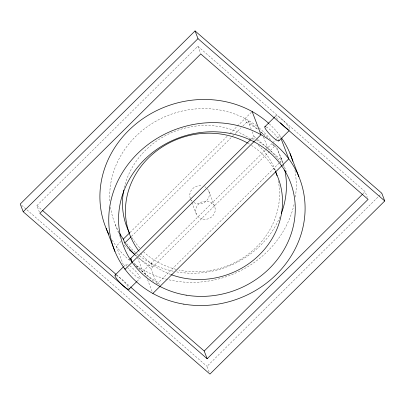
<?xml version="1.0" encoding="UTF-8"?>
<svg xmlns="http://www.w3.org/2000/svg" width="405" height="405" viewBox="0 0 405 405"><rect width="100%" height="100%" fill="white"/><g stroke="black" fill="none" stroke-linecap="round" stroke-linejoin="round"><path stroke-width="0.3" stroke-dasharray="2.02 1.52" d="M39.442 212.235L36.911 205.619L197.837 46.251L365.138 191.661L367.244 197.179M121.1 241.314L116.22 246.144L123.773 265.933M130.056 232.445L227.078 136.358M229.777 133.69L236.96 126.573M237.411 126.127L252.143 111.537M131.529 236.307L231.701 137.103M232.146 136.657L233.498 135.326M235.29 133.544L241.132 127.762M242.929 125.98L248.083 120.877L257.808 129.332M130.299 258.81L129.124 259.969L128.471 258.253M251.07 139.204L253.981 136.323L252.234 131.746M123.895 266.384L126.203 264.095M274.696 117.04L276.028 115.719M265.204 150.28L144.013 270.297L146.443 276.671M265.65 149.835L272.388 143.162M272.838 142.717L279.936 135.69L280.599 137.427M137.052 281.278L140.16 278.2M156.7 283.551L151.019 268.677L275.091 145.805M156.917 284.123L281.769 160.476L276.747 147.319M362.89 193.889L365.138 191.661M209.112 371.866L207.006 366.353L381.804 193.246M260.587 131.746L267.538 137.786M253.981 136.323L257.221 139.138M257.686 139.543L281.769 160.476M124.158 245.329L128.785 249.353M135.27 254.993L137.123 256.603M138.515 257.808L151.019 268.677M136.075 266.004L154.604 282.108M36.911 205.619L42.155 210.175M116.513 274.803L130.334 286.816M21.678 205.274L207.006 366.353M280.837 157.256L283.049 163.048M283.272 163.63L286.365 171.735M273.471 144.372L274.312 146.58A89.348 81.238 -20.9 0 0 271.563 142.919M280.63 163.124L280.209 162.02A89.348 81.238 -20.9 0 0 256.532 140.176M261.979 132.956L262.415 134.101M263.508 136.961L267.877 148.397M274.59 168.718L275.435 170.925M248.083 120.877L251.14 128.886M245.045 118.564L246.523 122.421A89.348 81.238 -20.9 0 1 257.453 129.306M253.262 140.074L252.421 137.867A89.348 81.238 -20.9 0 1 254.492 138.991M197.837 46.251L200.576 53.419M208.747 191.038L214.645 206.479M190.573 199.088L191.666 201.948M191.884 202.52L196.253 213.961M151.106 263.27L152.579 267.133A89.348 81.238 -20.9 0 1 138.004 257.357M159.322 284.781L158.477 282.579A89.348 81.238 -20.9 0 1 134.161 262.972M147.547 279.566L152.417 292.304M137.492 257.565L143.021 272.044M115.314 224.578L119.961 236.738M294.951 170.378A99.276 90.264 -20.9 0 1 295.265 198.096M294.025 204.581A99.276 90.264 -20.9 0 1 134.328 264.1M129.62 260.39A99.276 90.264 -20.9 0 1 111.947 239.816M269.219 123.814A99.276 90.264 -20.9 0 1 280.625 136.632M274.666 145.43A89.348 81.238 -20.9 0 1 284.401 168.293M279.976 216.913A89.348 81.238 -20.9 0 1 176.297 271.821M173.254 271.223A89.348 81.238 -20.9 0 1 125.904 242.57M119.1 232.414A89.348 81.238 -20.9 0 1 110.459 206.687M109.866 200.885A89.348 81.238 -20.9 0 1 159.595 119.242A89.348 81.238 -20.9 0 1 256.831 126.092M259.149 127.945A89.348 81.238 -20.9 0 1 270.727 139.872M136.257 255.833A89.348 81.238 -20.9 0 1 135.402 255.059M261.098 132.202A89.348 81.238 -20.9 0 1 264.546 135.29M277.572 119.369A9.928 1.807 45.3 0 1 277.506 116.048A9.928 1.807 45.3 0 1 286.543 124.021A9.928 1.807 45.3 0 1 289.605 129.985M266.201 126.937A9.928 1.807 45.3 0 1 273.41 132.805A9.928 1.807 45.3 0 1 278.812 139.846M129.767 265.786A9.928 1.807 45.3 0 1 139.133 275.501A9.928 1.807 45.3 0 1 137.366 277.212A9.928 1.807 45.3 0 1 127.747 267.74M126.659 266.11A9.928 1.807 45.3 0 1 128.142 264.678M116.377 275.309A9.928 1.807 45.3 0 1 123.338 280.928A9.928 1.807 45.3 0 1 128.866 287.93M207.406 188.836A9.928 9.026 -20.9 0 1 206.499 200.819A9.928 9.026 -20.9 0 1 193.676 202.439M192.137 201.199A9.928 9.026 -20.9 0 1 191.297 200.207M190.355 198.521A9.928 9.026 -20.9 0 1 192.36 188.988A9.928 9.026 -20.9 0 1 202.308 185.855M204.854 186.781A9.928 9.026 -20.9 0 1 205.973 187.495M170.839 274.524A79.42 72.211 -20.9 0 1 139.32 251.637M247.941 143.259A79.42 72.211 -20.9 0 1 249.48 144.155M251.49 145.41A79.42 72.211 -20.9 0 1 275.127 171.244M278.25 180.772A79.42 72.211 -20.9 0 1 178.959 270.024M175.988 269.33A79.42 72.211 -20.9 0 1 143.8 252.031M139.715 247.9A79.42 72.211 -20.9 0 1 132.121 237.755M124.264 187.707A79.42 72.211 -20.9 0 1 251.459 139.685M258.253 145.248A79.42 72.211 -20.9 0 1 275.425 170.854M203.143 219.232A9.928 9.026 -20.9 0 0 214.868 207.087A9.928 9.026 -20.9 0 0 198.339 204.348A9.928 9.026 -20.9 0 0 203.143 219.232"/><path stroke-width="0.61" d="M195.048 30.927L20.25 204.034L23.196 211.754L209.952 374.073L384.75 200.966L381.804 193.246L195.048 30.927L197.994 38.647L384.75 200.966M23.196 211.754L197.994 38.647M129.605 232.89L123.317 239.117L124.791 242.98A89.348 81.238 -20.9 0 0 134.556 254.269M124.791 242.98L131.078 236.753M132.162 262.283L130.688 258.42L250.624 139.644M115.015 275.177L123.54 266.733M264.84 126.8L274.605 117.131M128.972 289.281L136.612 281.718M278.797 140.905L289.099 130.704M152.857 293.463L288.78 158.856L281.04 138.586M207.163 358.749L39.862 213.339L200.784 53.971L368.089 199.381L207.163 358.749L204.216 351.029L362.44 194.334M129.251 249.758L134.809 254.588M42.631 210.59L116.038 274.387M130.81 287.231L204.216 351.029M290.036 153.52L298.88 176.681M252.143 111.537L260.987 134.703L125.064 269.31L124.694 268.343M106.12 228.319L114.964 251.48M281.642 138.075A99.276 90.264 -20.9 0 1 292.774 161.246M108.808 234.176A99.276 90.264 -20.9 0 1 142.808 118.746A99.276 90.264 -20.9 0 1 268.778 123.414M131.352 259.352A89.348 81.238 -20.9 0 1 130.688 258.42M284.786 169.994A89.348 81.238 -20.9 0 1 281.323 213.546M123.783 239.775A89.348 81.238 -20.9 0 1 119.672 233.427M288.304 129.524A9.928 1.807 45.3 0 1 280.447 122.801M278.949 140.332A9.928 1.807 45.3 0 1 270.565 135.062A9.928 1.807 45.3 0 1 265.417 126.659M129.073 288.481A9.928 1.807 45.3 0 1 120.994 283.692A9.928 1.807 45.3 0 1 115.592 275.035M275.39 171.755A79.42 72.211 -20.9 0 1 259.554 254.669A79.42 72.211 -20.9 0 1 171.406 274.732M138.621 250.72A79.42 72.211 -20.9 0 1 148.392 158.051A79.42 72.211 -20.9 0 1 247.425 142.965M275.623 171.391A79.42 72.211 -20.9 0 1 277.03 175.755M129.352 232.733A79.42 72.211 -20.9 0 1 123.778 190.011M183.855 304.165A99.276 90.264 -20.9 0 0 301.097 182.731A99.276 90.264 -20.9 0 0 135.812 155.348A99.276 90.264 -20.9 0 0 183.855 304.165M186.163 295.159A89.348 81.238 -20.9 0 0 291.681 185.87A89.348 81.238 -20.9 0 0 142.924 161.22A89.348 81.238 -20.9 0 0 186.163 295.159"/></g></svg>
